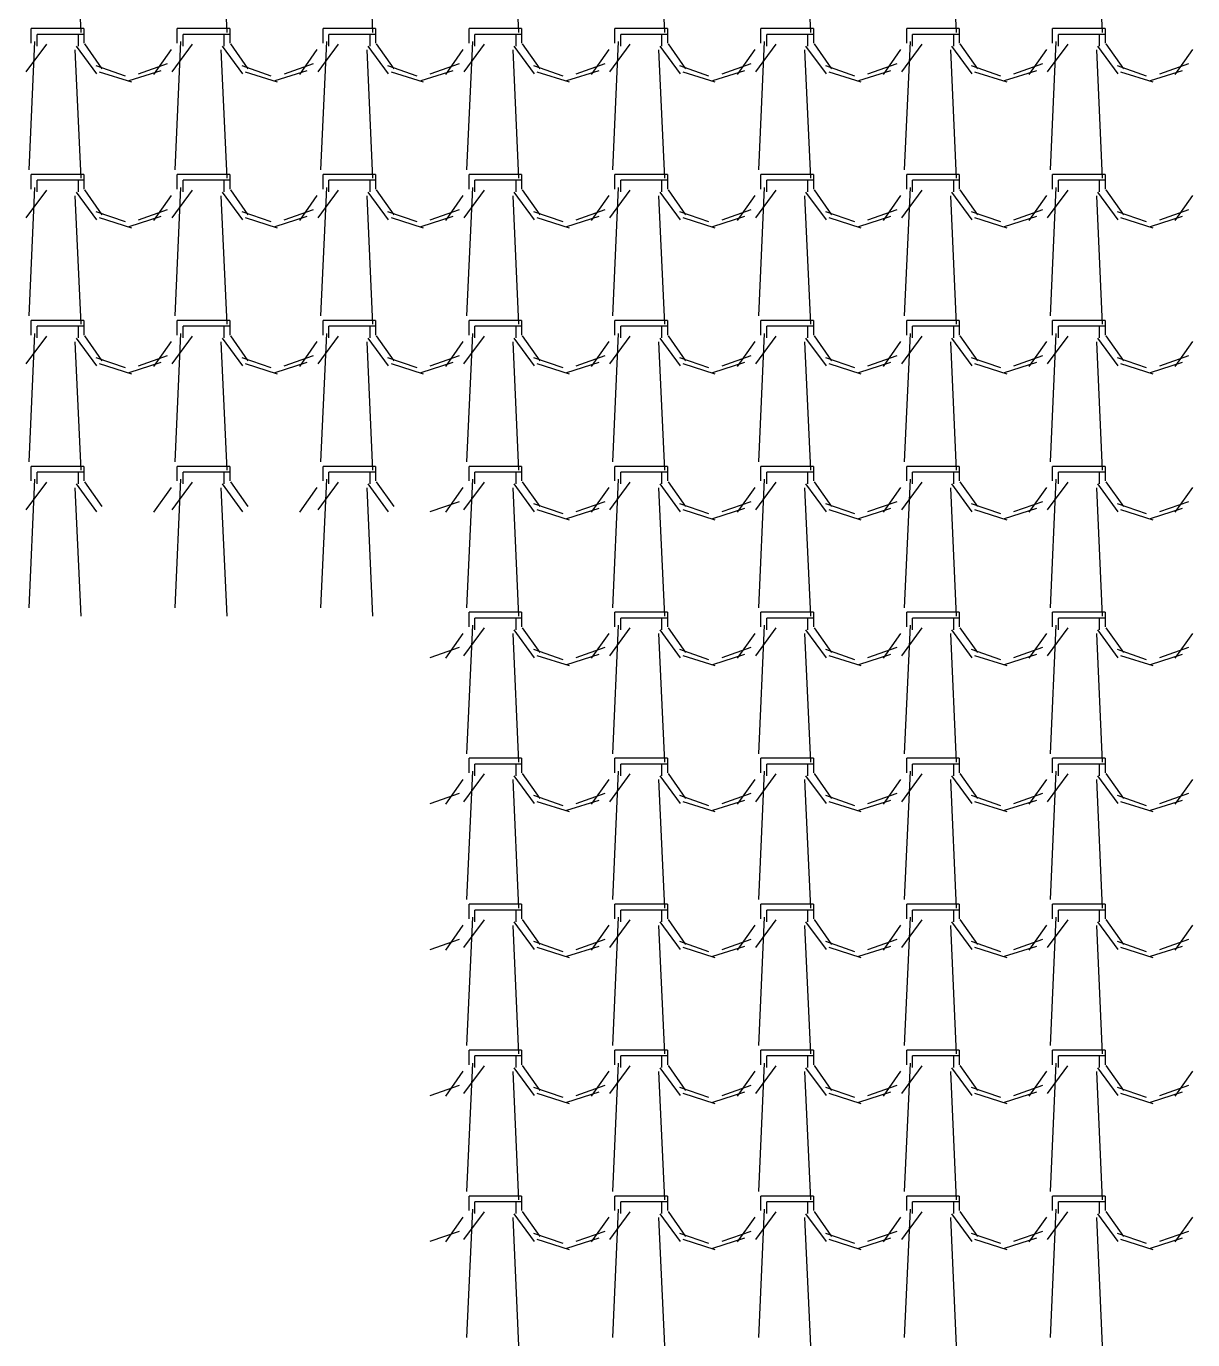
# Model space of a CAD drawing. Header units: millimetres. Extents: x 3923 to 4007, y 744 to 863.
# Drawn here: x 3937.231 to 3939.27, y 851.1 to 853.396 of the extents above; entities that cross this region are included whole.
import ezdxf

# ---------------------------------------------------------------- set-up
doc = ezdxf.new("R2010")
doc.units = ezdxf.units.MM
doc.layers.add('-HIDRO', color=8, linetype='Continuous')

msp = doc.modelspace()

# ---------------------------------------------------------------- linework, layer by layer
at = {"layer": '-HIDRO', "linetype": 'Continuous'}
for p, q in [((3937.3157, 853.6098), (3937.3259, 853.3853)), ((3937.5709, 853.6098), (3937.5811, 853.3853)), ((3937.826, 853.6098), (3937.8362, 853.3853)), ((3938.0812, 853.6098), (3938.0914, 853.3853)), ((3938.3363, 853.6098), (3938.3465, 853.3853)), ((3938.5915, 853.6099), (3938.6017, 853.3853)), ((3938.8466, 853.6099), (3938.8568, 853.3853)), ((3939.1018, 853.6099), (3939.112, 853.3853)), ((3937.321, 853.392), (3937.2393, 853.392)), ((3937.2393, 853.3665), (3937.2393, 853.392)), ((3937.321, 853.3818), (3937.2495, 853.3818)), ((3937.2495, 853.3614), (3937.2495, 853.3818)), ((3937.3312, 853.392), (3937.321, 853.392)), ((3937.321, 853.3818), (3937.321, 853.3614)), ((3937.3312, 853.3818), (3937.321, 853.3818)), ((3937.3312, 853.392), (3937.3312, 853.3665)), ((3937.5761, 853.392), (3937.4945, 853.392)), ((3937.4945, 853.3665), (3937.4945, 853.392)), ((3937.5761, 853.3818), (3937.5047, 853.3818)), ((3937.5047, 853.3614), (3937.5047, 853.3818)), ((3937.5863, 853.392), (3937.5761, 853.392)), ((3937.5761, 853.3818), (3937.5761, 853.3614)), ((3937.5863, 853.3818), (3937.5761, 853.3818)), ((3937.5863, 853.392), (3937.5863, 853.3665)), ((3937.8313, 853.392), (3937.7496, 853.392)), ((3937.7496, 853.3665), (3937.7496, 853.392)), ((3937.8313, 853.3818), (3937.7598, 853.3818)), ((3937.7598, 853.3614), (3937.7598, 853.3818)), ((3937.8415, 853.392), (3937.8313, 853.392)), ((3937.8313, 853.3818), (3937.8313, 853.3614)), ((3937.8415, 853.3818), (3937.8313, 853.3818)), ((3937.8415, 853.392), (3937.8415, 853.3665)), ((3938.0864, 853.392), (3938.0048, 853.392)), ((3938.0048, 853.3665), (3938.0048, 853.392)), ((3938.0864, 853.3818), (3938.015, 853.3818)), ((3938.015, 853.3614), (3938.015, 853.3818)), ((3938.0966, 853.392), (3938.0864, 853.392)), ((3938.0864, 853.3818), (3938.0864, 853.3614)), ((3938.0966, 853.3818), (3938.0864, 853.3818)), ((3938.0966, 853.392), (3938.0966, 853.3665)), ((3938.3416, 853.392), (3938.2599, 853.392)), ((3938.2599, 853.3665), (3938.2599, 853.392)), ((3938.3416, 853.3818), (3938.2701, 853.3818)), ((3938.2701, 853.3614), (3938.2701, 853.3818)), ((3938.3518, 853.392), (3938.3416, 853.392)), ((3938.3416, 853.3818), (3938.3416, 853.3614)), ((3938.3518, 853.3818), (3938.3416, 853.3818)), ((3938.3518, 853.392), (3938.3518, 853.3665)), ((3938.5967, 853.392), (3938.5151, 853.392)), ((3938.5151, 853.3665), (3938.5151, 853.392)), ((3938.5967, 853.3818), (3938.5253, 853.3818)), ((3938.5253, 853.3614), (3938.5253, 853.3818)), ((3938.6069, 853.392), (3938.5967, 853.392)), ((3938.5967, 853.3818), (3938.5967, 853.3614)), ((3938.6069, 853.3818), (3938.5967, 853.3818)), ((3938.6069, 853.392), (3938.6069, 853.3665)), ((3938.8519, 853.392), (3938.7702, 853.392)), ((3938.7702, 853.3665), (3938.7702, 853.392)), ((3938.8519, 853.3818), (3938.7804, 853.3818)), ((3938.7804, 853.3614), (3938.7804, 853.3818)), ((3938.8621, 853.392), (3938.8519, 853.392)), ((3938.8519, 853.3818), (3938.8519, 853.3614)), ((3938.8621, 853.3818), (3938.8519, 853.3818)), ((3938.8621, 853.392), (3938.8621, 853.3665)), ((3939.107, 853.392), (3939.0254, 853.392)), ((3939.0254, 853.3665), (3939.0254, 853.392)), ((3939.107, 853.3818), (3939.0356, 853.3818)), ((3939.0356, 853.3614), (3939.0356, 853.3818)), ((3939.1172, 853.392), (3939.107, 853.392)), ((3939.107, 853.3818), (3939.107, 853.3614)), ((3939.1172, 853.3818), (3939.107, 853.3818)), ((3939.1172, 853.392), (3939.1172, 853.3665)), ((3937.2305, 853.3161), (3937.2662, 853.3646)), ((3937.2451, 853.3694), (3937.2349, 853.1448)), ((3937.3157, 853.3547), (3937.3259, 853.1302)), ((3937.3176, 853.3612), (3937.3533, 853.3127)), ((3937.3323, 853.365), (3937.3629, 853.3216)), ((3937.4537, 853.3117), (3937.4843, 853.3551)), ((3937.4857, 853.3161), (3937.5214, 853.3646)), ((3937.5003, 853.3693), (3937.4901, 853.1448)), ((3937.5709, 853.3547), (3937.5811, 853.1302)), ((3937.5728, 853.3612), (3937.6085, 853.3127)), ((3937.5875, 853.365), (3937.6181, 853.3216)), ((3937.7088, 853.3117), (3937.7394, 853.3551)), ((3937.7408, 853.3161), (3937.7765, 853.3646)), ((3937.7554, 853.3693), (3937.7452, 853.1448)), ((3937.826, 853.3547), (3937.8362, 853.1302)), ((3937.8279, 853.3612), (3937.8636, 853.3127)), ((3937.8426, 853.365), (3937.8732, 853.3216)), ((3937.964, 853.3117), (3937.9946, 853.3551)), ((3937.996, 853.3161), (3938.0317, 853.3646)), ((3938.0106, 853.3693), (3938.0004, 853.1448)), ((3938.0812, 853.3547), (3938.0914, 853.1302)), ((3938.083, 853.3612), (3938.1188, 853.3127)), ((3938.0978, 853.365), (3938.1284, 853.3216)), ((3938.2191, 853.3117), (3938.2497, 853.3551)), ((3938.2511, 853.3161), (3938.2868, 853.3646)), ((3938.2657, 853.3693), (3938.2555, 853.1448)), ((3938.3363, 853.3547), (3938.3465, 853.1302)), ((3938.3382, 853.3612), (3938.3739, 853.3127)), ((3938.3529, 853.365), (3938.3835, 853.3216)), ((3938.4743, 853.3117), (3938.5049, 853.3551)), ((3938.5062, 853.3161), (3938.542, 853.3646)), ((3938.5209, 853.3693), (3938.5107, 853.1448)), ((3938.5915, 853.3547), (3938.6017, 853.1302)), ((3938.5933, 853.3612), (3938.6291, 853.3127)), ((3938.6081, 853.365), (3938.6387, 853.3216)), ((3938.7294, 853.3117), (3938.76, 853.3551)), ((3938.7614, 853.3161), (3938.7971, 853.3646)), ((3938.776, 853.3693), (3938.7658, 853.1448)), ((3938.8466, 853.3547), (3938.8568, 853.1302)), ((3938.8485, 853.3612), (3938.8842, 853.3127)), ((3938.8632, 853.365), (3938.8938, 853.3216)), ((3938.9846, 853.3117), (3939.0152, 853.3551)), ((3939.0165, 853.3161), (3939.0523, 853.3646)), ((3939.0312, 853.3693), (3939.021, 853.1448)), ((3939.1018, 853.3547), (3939.112, 853.1302)), ((3939.1036, 853.3612), (3939.1394, 853.3127)), ((3939.1184, 853.365), (3939.149, 853.3216)), ((3939.2397, 853.3117), (3939.2703, 853.3551)), ((3937.3521, 853.3274), (3937.4032, 853.3095)), ((3937.4266, 853.3129), (3937.4776, 853.3308)), ((3937.6073, 853.3274), (3937.6583, 853.3095)), ((3937.6818, 853.3129), (3937.7328, 853.3308)), ((3937.8624, 853.3274), (3937.9135, 853.3095)), ((3937.9369, 853.3129), (3937.9879, 853.3308)), ((3938.1176, 853.3274), (3938.1686, 853.3095)), ((3938.1921, 853.3129), (3938.2431, 853.3308)), ((3938.3727, 853.3274), (3938.4238, 853.3095)), ((3938.4472, 853.3129), (3938.4982, 853.3308)), ((3938.6279, 853.3274), (3938.6789, 853.3095)), ((3938.7023, 853.3129), (3938.7534, 853.3308)), ((3938.883, 853.3274), (3938.934, 853.3095)), ((3938.9575, 853.3129), (3939.0085, 853.3308)), ((3939.1382, 853.3274), (3939.1892, 853.3095)), ((3939.2126, 853.3129), (3939.2637, 853.3308)), ((3937.3581, 853.3166), (3937.4143, 853.2988)), ((3937.4105, 853.301), (3937.4667, 853.3189)), ((3937.6133, 853.3166), (3937.6694, 853.2988)), ((3937.6657, 853.301), (3937.7218, 853.3189)), ((3937.8684, 853.3166), (3937.9246, 853.2988)), ((3937.9208, 853.301), (3937.977, 853.3189)), ((3938.1236, 853.3166), (3938.1797, 853.2988)), ((3938.176, 853.301), (3938.2321, 853.3189)), ((3938.3787, 853.3166), (3938.4349, 853.2988)), ((3938.4311, 853.301), (3938.4873, 853.3189)), ((3938.6339, 853.3166), (3938.69, 853.2988)), ((3938.6863, 853.301), (3938.7424, 853.3189)), ((3938.889, 853.3166), (3938.9452, 853.2988)), ((3938.9414, 853.301), (3938.9976, 853.3189)), ((3939.1442, 853.3166), (3939.2003, 853.2988)), ((3939.1966, 853.301), (3939.2527, 853.3189)), ((3937.321, 853.1369), (3937.2393, 853.1369)), ((3937.2393, 853.1114), (3937.2393, 853.1369)), ((3937.321, 853.1267), (3937.2495, 853.1267)), ((3937.2495, 853.1063), (3937.2495, 853.1267)), ((3937.3312, 853.1369), (3937.321, 853.1369)), ((3937.321, 853.1267), (3937.321, 853.1063)), ((3937.3312, 853.1267), (3937.321, 853.1267)), ((3937.3312, 853.1369), (3937.3312, 853.1114)), ((3937.5761, 853.1369), (3937.4945, 853.1369)), ((3937.4945, 853.1114), (3937.4945, 853.1369)), ((3937.5761, 853.1267), (3937.5047, 853.1267)), ((3937.5047, 853.1063), (3937.5047, 853.1267)), ((3937.5863, 853.1369), (3937.5761, 853.1369)), ((3937.5761, 853.1267), (3937.5761, 853.1063)), ((3937.5863, 853.1267), (3937.5761, 853.1267)), ((3937.5863, 853.1369), (3937.5863, 853.1114)), ((3937.8313, 853.1369), (3937.7496, 853.1369)), ((3937.7496, 853.1114), (3937.7496, 853.1369)), ((3937.8313, 853.1267), (3937.7598, 853.1267)), ((3937.7598, 853.1063), (3937.7598, 853.1267)), ((3937.8415, 853.1369), (3937.8313, 853.1369)), ((3937.8313, 853.1267), (3937.8313, 853.1063)), ((3937.8415, 853.1267), (3937.8313, 853.1267)), ((3937.8415, 853.1369), (3937.8415, 853.1114)), ((3938.0864, 853.1369), (3938.0048, 853.1369)), ((3938.0048, 853.1114), (3938.0048, 853.1369)), ((3938.0864, 853.1267), (3938.015, 853.1267)), ((3938.015, 853.1063), (3938.015, 853.1267)), ((3938.0966, 853.1369), (3938.0864, 853.1369)), ((3938.0864, 853.1267), (3938.0864, 853.1063)), ((3938.0966, 853.1267), (3938.0864, 853.1267)), ((3938.0966, 853.1369), (3938.0966, 853.1114)), ((3938.3416, 853.1369), (3938.2599, 853.1369)), ((3938.2599, 853.1114), (3938.2599, 853.1369)), ((3938.3416, 853.1267), (3938.2701, 853.1267)), ((3938.2701, 853.1063), (3938.2701, 853.1267)), ((3938.3518, 853.1369), (3938.3416, 853.1369)), ((3938.3416, 853.1267), (3938.3416, 853.1063)), ((3938.3518, 853.1267), (3938.3416, 853.1267)), ((3938.3518, 853.1369), (3938.3518, 853.1114)), ((3938.5967, 853.1369), (3938.5151, 853.1369)), ((3938.5151, 853.1114), (3938.5151, 853.1369)), ((3938.5967, 853.1267), (3938.5253, 853.1267)), ((3938.5253, 853.1063), (3938.5253, 853.1267)), ((3938.6069, 853.1369), (3938.5967, 853.1369)), ((3938.5967, 853.1267), (3938.5967, 853.1063)), ((3938.6069, 853.1267), (3938.5967, 853.1267)), ((3938.6069, 853.1369), (3938.6069, 853.1114)), ((3938.8519, 853.1369), (3938.7702, 853.1369)), ((3938.7702, 853.1114), (3938.7702, 853.1369)), ((3938.8519, 853.1267), (3938.7804, 853.1267)), ((3938.7804, 853.1063), (3938.7804, 853.1267)), ((3938.8621, 853.1369), (3938.8519, 853.1369)), ((3938.8519, 853.1267), (3938.8519, 853.1063)), ((3938.8621, 853.1267), (3938.8519, 853.1267)), ((3938.8621, 853.1369), (3938.8621, 853.1114)), ((3939.107, 853.1369), (3939.0254, 853.1369)), ((3939.0254, 853.1114), (3939.0254, 853.1369)), ((3939.107, 853.1267), (3939.0356, 853.1267)), ((3939.0356, 853.1063), (3939.0356, 853.1267)), ((3939.1172, 853.1369), (3939.107, 853.1369)), ((3939.107, 853.1267), (3939.107, 853.1063)), ((3939.1172, 853.1267), (3939.107, 853.1267)), ((3939.1172, 853.1369), (3939.1172, 853.1114)), ((3937.2305, 853.0609), (3937.2662, 853.1094)), ((3937.2451, 853.1142), (3937.2349, 852.8897)), ((3937.3157, 853.0995), (3937.3259, 852.875)), ((3937.3176, 853.1061), (3937.3533, 853.0576)), ((3937.3323, 853.1099), (3937.3629, 853.0665)), ((3937.4537, 853.0565), (3937.4843, 853.0999)), ((3937.4857, 853.0609), (3937.5214, 853.1094)), ((3937.5003, 853.1142), (3937.4901, 852.8897)), ((3937.5709, 853.0995), (3937.5811, 852.875)), ((3937.5728, 853.1061), (3937.6085, 853.0576)), ((3937.5875, 853.1099), (3937.6181, 853.0665)), ((3937.7088, 853.0565), (3937.7394, 853.0999)), ((3937.7408, 853.0609), (3937.7765, 853.1094)), ((3937.7554, 853.1142), (3937.7452, 852.8897)), ((3937.826, 853.0995), (3937.8362, 852.875)), ((3937.8279, 853.1061), (3937.8636, 853.0576)), ((3937.8426, 853.1099), (3937.8732, 853.0665)), ((3937.964, 853.0565), (3937.9946, 853.0999)), ((3937.996, 853.0609), (3938.0317, 853.1094)), ((3938.0106, 853.1142), (3938.0004, 852.8897)), ((3938.0812, 853.0995), (3938.0914, 852.875)), ((3938.0831, 853.1061), (3938.1188, 853.0576)), ((3938.0978, 853.1099), (3938.1284, 853.0665)), ((3938.2191, 853.0565), (3938.2497, 853.0999)), ((3938.2511, 853.0609), (3938.2868, 853.1094)), ((3938.2657, 853.1142), (3938.2555, 852.8897)), ((3938.3363, 853.0995), (3938.3465, 852.875)), ((3938.3382, 853.1061), (3938.3739, 853.0576)), ((3938.3529, 853.1099), (3938.3835, 853.0665)), ((3938.4743, 853.0565), (3938.5049, 853.0999)), ((3938.5062, 853.0609), (3938.542, 853.1094)), ((3938.5209, 853.1142), (3938.5107, 852.8897)), ((3938.5915, 853.0996), (3938.6017, 852.875)), ((3938.5933, 853.1061), (3938.6291, 853.0576)), ((3938.6081, 853.1099), (3938.6387, 853.0665)), ((3938.7294, 853.0565), (3938.76, 853.0999)), ((3938.7614, 853.0609), (3938.7971, 853.1094)), ((3938.776, 853.1142), (3938.7658, 852.8897)), ((3938.8466, 853.0996), (3938.8568, 852.875)), ((3938.8485, 853.1061), (3938.8842, 853.0576)), ((3938.8632, 853.1099), (3938.8938, 853.0665)), ((3938.9846, 853.0565), (3939.0152, 853.0999)), ((3939.0165, 853.0609), (3939.0523, 853.1094)), ((3939.0312, 853.1142), (3939.021, 852.8897)), ((3939.1018, 853.0996), (3939.112, 852.875)), ((3939.1036, 853.1061), (3939.1394, 853.0576)), ((3939.1184, 853.1099), (3939.149, 853.0665)), ((3939.2397, 853.0566), (3939.2703, 853.0999)), ((3937.3521, 853.0722), (3937.4032, 853.0544)), ((3937.4266, 853.0578), (3937.4776, 853.0756)), ((3937.6073, 853.0722), (3937.6583, 853.0544)), ((3937.6817, 853.0578), (3937.7328, 853.0756)), ((3937.8624, 853.0722), (3937.9135, 853.0544)), ((3937.9369, 853.0578), (3937.9879, 853.0756)), ((3938.1176, 853.0722), (3938.1686, 853.0544)), ((3938.192, 853.0578), (3938.2431, 853.0756)), ((3938.3727, 853.0722), (3938.4238, 853.0544)), ((3938.4472, 853.0578), (3938.4982, 853.0756)), ((3938.6279, 853.0722), (3938.6789, 853.0544)), ((3938.7023, 853.0578), (3938.7534, 853.0756)), ((3938.883, 853.0722), (3938.9341, 853.0544)), ((3938.9575, 853.0578), (3939.0085, 853.0756)), ((3939.1382, 853.0722), (3939.1892, 853.0544)), ((3939.2126, 853.0578), (3939.2637, 853.0756)), ((3937.3581, 853.0615), (3937.4143, 853.0436)), ((3937.4105, 853.0459), (3937.4667, 853.0637)), ((3937.6133, 853.0615), (3937.6694, 853.0436)), ((3937.6657, 853.0459), (3937.7218, 853.0637)), ((3937.8684, 853.0615), (3937.9246, 853.0436)), ((3937.9208, 853.0459), (3937.977, 853.0637)), ((3938.1236, 853.0615), (3938.1797, 853.0436)), ((3938.176, 853.0459), (3938.2321, 853.0637)), ((3938.3787, 853.0615), (3938.4349, 853.0436)), ((3938.4311, 853.0459), (3938.4873, 853.0637)), ((3938.6339, 853.0615), (3938.69, 853.0436)), ((3938.6863, 853.0459), (3938.7424, 853.0637)), ((3938.889, 853.0615), (3938.9452, 853.0436)), ((3938.9414, 853.0459), (3938.9976, 853.0637)), ((3939.1442, 853.0615), (3939.2003, 853.0436)), ((3939.1966, 853.0459), (3939.2527, 853.0637)), ((3937.321, 852.8817), (3937.2393, 852.8817)), ((3937.2393, 852.8562), (3937.2393, 852.8817)), ((3937.321, 852.8715), (3937.2495, 852.8715)), ((3937.2495, 852.8511), (3937.2495, 852.8715)), ((3937.3312, 852.8817), (3937.321, 852.8817)), ((3937.321, 852.8715), (3937.321, 852.8511)), ((3937.3312, 852.8715), (3937.321, 852.8715)), ((3937.3312, 852.8817), (3937.3312, 852.8562)), ((3937.5761, 852.8817), (3937.4945, 852.8817)), ((3937.4945, 852.8562), (3937.4945, 852.8817)), ((3937.5761, 852.8715), (3937.5047, 852.8715)), ((3937.5047, 852.8511), (3937.5047, 852.8715)), ((3937.5863, 852.8817), (3937.5761, 852.8817)), ((3937.5761, 852.8715), (3937.5761, 852.8511)), ((3937.5863, 852.8715), (3937.5761, 852.8715)), ((3937.5863, 852.8817), (3937.5863, 852.8562)), ((3937.8313, 852.8817), (3937.7496, 852.8817)), ((3937.7496, 852.8562), (3937.7496, 852.8817)), ((3937.8313, 852.8715), (3937.7598, 852.8715)), ((3937.7598, 852.8511), (3937.7598, 852.8715)), ((3937.8415, 852.8817), (3937.8313, 852.8817)), ((3937.8313, 852.8715), (3937.8313, 852.8511)), ((3937.8415, 852.8715), (3937.8313, 852.8715)), ((3937.8415, 852.8817), (3937.8415, 852.8562)), ((3938.0864, 852.8817), (3938.0048, 852.8817)), ((3938.0048, 852.8562), (3938.0048, 852.8817)), ((3938.0864, 852.8715), (3938.015, 852.8715)), ((3938.015, 852.8511), (3938.015, 852.8715)), ((3938.0966, 852.8817), (3938.0864, 852.8817)), ((3938.0864, 852.8715), (3938.0864, 852.8511)), ((3938.0966, 852.8715), (3938.0864, 852.8715)), ((3938.0966, 852.8817), (3938.0966, 852.8562)), ((3938.3416, 852.8817), (3938.2599, 852.8817)), ((3938.2599, 852.8562), (3938.2599, 852.8817)), ((3938.3416, 852.8715), (3938.2701, 852.8715)), ((3938.2701, 852.8511), (3938.2701, 852.8715)), ((3938.3518, 852.8817), (3938.3416, 852.8817)), ((3938.3416, 852.8715), (3938.3416, 852.8511)), ((3938.3518, 852.8715), (3938.3416, 852.8715)), ((3938.3518, 852.8817), (3938.3518, 852.8562)), ((3938.5967, 852.8817), (3938.5151, 852.8817)), ((3938.5151, 852.8562), (3938.5151, 852.8817)), ((3938.5967, 852.8715), (3938.5253, 852.8715)), ((3938.5253, 852.8511), (3938.5253, 852.8715)), ((3938.6069, 852.8817), (3938.5967, 852.8817)), ((3938.5967, 852.8715), (3938.5967, 852.8511)), ((3938.6069, 852.8715), (3938.5967, 852.8715)), ((3938.6069, 852.8817), (3938.6069, 852.8562)), ((3938.8519, 852.8817), (3938.7702, 852.8817)), ((3938.7702, 852.8562), (3938.7702, 852.8817)), ((3938.8519, 852.8715), (3938.7804, 852.8715)), ((3938.7804, 852.8511), (3938.7804, 852.8715)), ((3938.8621, 852.8817), (3938.8519, 852.8817)), ((3938.8519, 852.8715), (3938.8519, 852.8511)), ((3938.8621, 852.8715), (3938.8519, 852.8715)), ((3938.8621, 852.8817), (3938.8621, 852.8562)), ((3939.107, 852.8817), (3939.0254, 852.8817)), ((3939.0254, 852.8562), (3939.0254, 852.8817)), ((3939.107, 852.8715), (3939.0356, 852.8715)), ((3939.0356, 852.8511), (3939.0356, 852.8715)), ((3939.1172, 852.8817), (3939.107, 852.8817)), ((3939.107, 852.8715), (3939.107, 852.8511)), ((3939.1172, 852.8715), (3939.107, 852.8715)), ((3939.1172, 852.8817), (3939.1172, 852.8562)), ((3937.2305, 852.8058), (3937.2662, 852.8543)), ((3937.2451, 852.8591), (3937.2349, 852.6345)), ((3937.3157, 852.8444), (3937.3259, 852.6199)), ((3937.3176, 852.8509), (3937.3533, 852.8024)), ((3937.3323, 852.8547), (3937.3629, 852.8113)), ((3937.4537, 852.8014), (3937.4843, 852.8448)), ((3937.4857, 852.8058), (3937.5214, 852.8543)), ((3937.5003, 852.859), (3937.4901, 852.6345)), ((3937.5709, 852.8444), (3937.5811, 852.6199)), ((3937.5728, 852.8509), (3937.6085, 852.8024)), ((3937.5875, 852.8547), (3937.6181, 852.8113)), ((3937.7088, 852.8014), (3937.7394, 852.8448)), ((3937.7408, 852.8058), (3937.7765, 852.8543)), ((3937.7554, 852.859), (3937.7452, 852.6345)), ((3937.826, 852.8444), (3937.8362, 852.6199)), ((3937.8279, 852.8509), (3937.8636, 852.8024)), ((3937.8426, 852.8547), (3937.8732, 852.8113)), ((3937.964, 852.8014), (3937.9946, 852.8448)), ((3937.9959, 852.8058), (3938.0317, 852.8543)), ((3938.0106, 852.859), (3938.0004, 852.6345)), ((3938.0812, 852.8444), (3938.0914, 852.6199)), ((3938.0831, 852.8509), (3938.1188, 852.8024)), ((3938.0978, 852.8547), (3938.1284, 852.8113)), ((3938.2191, 852.8014), (3938.2497, 852.8448)), ((3938.2511, 852.8058), (3938.2868, 852.8543)), ((3938.2657, 852.859), (3938.2555, 852.6345)), ((3938.3363, 852.8444), (3938.3465, 852.6199)), ((3938.3382, 852.8509), (3938.3739, 852.8024)), ((3938.3529, 852.8547), (3938.3835, 852.8113)), ((3938.4743, 852.8014), (3938.5049, 852.8448)), ((3938.5062, 852.8058), (3938.542, 852.8543)), ((3938.5209, 852.859), (3938.5107, 852.6345)), ((3938.5915, 852.8444), (3938.6017, 852.6199)), ((3938.5933, 852.8509), (3938.6291, 852.8024)), ((3938.6081, 852.8547), (3938.6387, 852.8113)), ((3938.7294, 852.8014), (3938.76, 852.8448)), ((3938.7614, 852.8058), (3938.7971, 852.8543)), ((3938.776, 852.859), (3938.7658, 852.6345)), ((3938.8466, 852.8444), (3938.8568, 852.6199)), ((3938.8485, 852.8509), (3938.8842, 852.8024)), ((3938.8632, 852.8547), (3938.8938, 852.8113)), ((3938.9846, 852.8014), (3939.0152, 852.8448)), ((3939.0165, 852.8058), (3939.0523, 852.8543)), ((3939.0312, 852.859), (3939.021, 852.6345)), ((3939.1018, 852.8444), (3939.112, 852.6199)), ((3939.1036, 852.8509), (3939.1394, 852.8024)), ((3939.1184, 852.8547), (3939.149, 852.8113)), ((3939.2397, 852.8014), (3939.2703, 852.8448)), ((3937.4266, 852.8026), (3937.4776, 852.8205)), ((3937.6817, 852.8026), (3937.7328, 852.8205)), ((3937.9369, 852.8026), (3937.9879, 852.8205)), ((3938.192, 852.8026), (3938.2431, 852.8205)), ((3938.4472, 852.8026), (3938.4982, 852.8205)), ((3938.7023, 852.8026), (3938.7534, 852.8205)), ((3938.9575, 852.8026), (3939.0085, 852.8205)), ((3939.2126, 852.8026), (3939.2637, 852.8205)), ((3937.3521, 852.8171), (3937.4032, 852.7992)), ((3937.3581, 852.8063), (3937.4143, 852.7885)), ((3937.4105, 852.7907), (3937.4667, 852.8086)), ((3937.6073, 852.8171), (3937.6583, 852.7992)), ((3937.6133, 852.8063), (3937.6694, 852.7885)), ((3937.6657, 852.7907), (3937.7218, 852.8086)), ((3937.8624, 852.8171), (3937.9135, 852.7992)), ((3937.8684, 852.8063), (3937.9246, 852.7885)), ((3937.9208, 852.7907), (3937.977, 852.8086)), ((3938.1176, 852.8171), (3938.1686, 852.7992)), ((3938.1236, 852.8063), (3938.1797, 852.7885)), ((3938.176, 852.7907), (3938.2321, 852.8086)), ((3938.3727, 852.8171), (3938.4238, 852.7992)), ((3938.3787, 852.8063), (3938.4349, 852.7885)), ((3938.4311, 852.7907), (3938.4873, 852.8086)), ((3938.6279, 852.8171), (3938.6789, 852.7992)), ((3938.6339, 852.8063), (3938.69, 852.7885)), ((3938.6863, 852.7907), (3938.7424, 852.8086)), ((3938.883, 852.8171), (3938.9341, 852.7992)), ((3938.889, 852.8063), (3938.9452, 852.7885)), ((3938.9414, 852.7907), (3938.9976, 852.8086)), ((3939.1382, 852.8171), (3939.1892, 852.7992)), ((3939.1442, 852.8063), (3939.2003, 852.7885)), ((3939.1966, 852.7907), (3939.2527, 852.8086)), ((3937.321, 852.6266), (3937.2393, 852.6266)), ((3937.2393, 852.6011), (3937.2393, 852.6266)), ((3937.321, 852.6164), (3937.2495, 852.6164)), ((3937.2495, 852.596), (3937.2495, 852.6164)), ((3937.3312, 852.6266), (3937.321, 852.6266)), ((3937.321, 852.6164), (3937.321, 852.596)), ((3937.3312, 852.6164), (3937.321, 852.6164)), ((3937.3312, 852.6266), (3937.3312, 852.6011)), ((3937.5761, 852.6266), (3937.4945, 852.6266)), ((3937.4945, 852.6011), (3937.4945, 852.6266)), ((3937.5761, 852.6164), (3937.5047, 852.6164)), ((3937.5047, 852.596), (3937.5047, 852.6164)), ((3937.5863, 852.6266), (3937.5761, 852.6266)), ((3937.5761, 852.6164), (3937.5761, 852.596)), ((3937.5863, 852.6164), (3937.5761, 852.6164)), ((3937.5863, 852.6266), (3937.5863, 852.6011)), ((3937.8313, 852.6266), (3937.7496, 852.6266)), ((3937.7496, 852.6011), (3937.7496, 852.6266)), ((3937.8313, 852.6164), (3937.7598, 852.6164)), ((3937.7598, 852.596), (3937.7598, 852.6164)), ((3937.8415, 852.6266), (3937.8313, 852.6266)), ((3937.8313, 852.6164), (3937.8313, 852.596)), ((3937.8415, 852.6164), (3937.8313, 852.6164)), ((3937.8415, 852.6266), (3937.8415, 852.6011)), ((3938.0864, 852.6266), (3938.0048, 852.6266)), ((3938.0048, 852.6011), (3938.0048, 852.6266)), ((3938.0864, 852.6164), (3938.015, 852.6164)), ((3938.015, 852.596), (3938.015, 852.6164)), ((3938.0966, 852.6266), (3938.0864, 852.6266)), ((3938.0864, 852.6164), (3938.0864, 852.596)), ((3938.0966, 852.6164), (3938.0864, 852.6164)), ((3938.0966, 852.6266), (3938.0966, 852.6011)), ((3938.3416, 852.6266), (3938.2599, 852.6266)), ((3938.2599, 852.6011), (3938.2599, 852.6266)), ((3938.3416, 852.6164), (3938.2701, 852.6164)), ((3938.2701, 852.596), (3938.2701, 852.6164)), ((3938.3518, 852.6266), (3938.3416, 852.6266)), ((3938.3416, 852.6164), (3938.3416, 852.596)), ((3938.3518, 852.6164), (3938.3416, 852.6164)), ((3938.3518, 852.6266), (3938.3518, 852.6011)), ((3938.5967, 852.6266), (3938.5151, 852.6266)), ((3938.5151, 852.6011), (3938.5151, 852.6266)), ((3938.5967, 852.6164), (3938.5253, 852.6164)), ((3938.5253, 852.596), (3938.5253, 852.6164)), ((3938.6069, 852.6266), (3938.5967, 852.6266)), ((3938.5967, 852.6164), (3938.5967, 852.596)), ((3938.6069, 852.6164), (3938.5967, 852.6164)), ((3938.6069, 852.6266), (3938.6069, 852.6011)), ((3938.8519, 852.6266), (3938.7702, 852.6266)), ((3938.7702, 852.6011), (3938.7702, 852.6266)), ((3938.8519, 852.6164), (3938.7804, 852.6164)), ((3938.7804, 852.596), (3938.7804, 852.6164)), ((3938.8621, 852.6266), (3938.8519, 852.6266)), ((3938.8519, 852.6164), (3938.8519, 852.596)), ((3938.8621, 852.6164), (3938.8519, 852.6164)), ((3938.8621, 852.6266), (3938.8621, 852.6011)), ((3939.107, 852.6266), (3939.0254, 852.6266)), ((3939.0254, 852.6011), (3939.0254, 852.6266)), ((3939.107, 852.6164), (3939.0356, 852.6164)), ((3939.0356, 852.596), (3939.0356, 852.6164)), ((3939.1172, 852.6266), (3939.107, 852.6266)), ((3939.107, 852.6164), (3939.107, 852.596)), ((3939.1172, 852.6164), (3939.107, 852.6164)), ((3939.1172, 852.6266), (3939.1172, 852.6011)), ((3937.2305, 852.5506), (3937.2662, 852.5991)), ((3937.2451, 852.6039), (3937.2349, 852.3794)), ((3937.3157, 852.5892), (3937.3259, 852.3647)), ((3937.3176, 852.5958), (3937.3533, 852.5473)), ((3937.3323, 852.5996), (3937.3629, 852.5562)), ((3937.4537, 852.5462), (3937.4843, 852.5896)), ((3937.4857, 852.5506), (3937.5214, 852.5991)), ((3937.5003, 852.6039), (3937.4901, 852.3794)), ((3937.5709, 852.5892), (3937.5811, 852.3647)), ((3937.5728, 852.5958), (3937.6085, 852.5473)), ((3937.5875, 852.5996), (3937.6181, 852.5562)), ((3937.7088, 852.5462), (3937.7394, 852.5896)), ((3937.7408, 852.5506), (3937.7765, 852.5991)), ((3937.7554, 852.6039), (3937.7452, 852.3794)), ((3937.826, 852.5892), (3937.8362, 852.3647)), ((3937.8279, 852.5958), (3937.8636, 852.5473)), ((3937.8426, 852.5996), (3937.8732, 852.5562)), ((3937.964, 852.5462), (3937.9946, 852.5896)), ((3937.9959, 852.5506), (3938.0317, 852.5991)), ((3938.0106, 852.6039), (3938.0004, 852.3794)), ((3938.0812, 852.5892), (3938.0914, 852.3647)), ((3938.0831, 852.5958), (3938.1188, 852.5473)), ((3938.0978, 852.5996), (3938.1284, 852.5562)), ((3938.2191, 852.5462), (3938.2497, 852.5896)), ((3938.2511, 852.5506), (3938.2868, 852.5991)), ((3938.2657, 852.6039), (3938.2555, 852.3794)), ((3938.3363, 852.5892), (3938.3465, 852.3647)), ((3938.3382, 852.5958), (3938.3739, 852.5473)), ((3938.3529, 852.5996), (3938.3835, 852.5562)), ((3938.4743, 852.5462), (3938.5049, 852.5896)), ((3938.5062, 852.5506), (3938.542, 852.5991)), ((3938.5209, 852.6039), (3938.5107, 852.3794)), ((3938.5915, 852.5893), (3938.6017, 852.3647)), ((3938.5933, 852.5958), (3938.6291, 852.5473)), ((3938.6081, 852.5996), (3938.6387, 852.5562)), ((3938.7294, 852.5463), (3938.76, 852.5896)), ((3938.7614, 852.5506), (3938.7971, 852.5991)), ((3938.776, 852.6039), (3938.7658, 852.3794)), ((3938.8466, 852.5893), (3938.8568, 852.3647)), ((3938.8485, 852.5958), (3938.8842, 852.5473)), ((3938.8632, 852.5996), (3938.8938, 852.5562)), ((3938.9846, 852.5463), (3939.0152, 852.5896)), ((3939.0165, 852.5506), (3939.0523, 852.5991)), ((3939.0312, 852.6039), (3939.021, 852.3794)), ((3939.1018, 852.5893), (3939.112, 852.3647)), ((3939.1036, 852.5958), (3939.1394, 852.5473)), ((3939.1184, 852.5996), (3939.149, 852.5562)), ((3939.2397, 852.5463), (3939.2704, 852.5896)), ((3937.9369, 852.5475), (3937.9879, 852.5653)), ((3938.1176, 852.5619), (3938.1686, 852.5441)), ((3938.1236, 852.5512), (3938.1797, 852.5333)), ((3938.176, 852.5356), (3938.2321, 852.5534)), ((3938.192, 852.5475), (3938.2431, 852.5653)), ((3938.3727, 852.5619), (3938.4238, 852.5441)), ((3938.3787, 852.5512), (3938.4349, 852.5333)), ((3938.4311, 852.5356), (3938.4873, 852.5534)), ((3938.4472, 852.5475), (3938.4982, 852.5653)), ((3938.6279, 852.5619), (3938.6789, 852.5441)), ((3938.6339, 852.5512), (3938.69, 852.5333)), ((3938.6863, 852.5356), (3938.7424, 852.5534)), ((3938.7023, 852.5475), (3938.7534, 852.5653)), ((3938.883, 852.5619), (3938.9341, 852.5441)), ((3938.889, 852.5512), (3938.9452, 852.5333)), ((3938.9414, 852.5356), (3938.9976, 852.5534)), ((3938.9575, 852.5475), (3939.0085, 852.5653)), ((3939.1382, 852.5619), (3939.1892, 852.5441)), ((3939.1442, 852.5512), (3939.2003, 852.5333)), ((3939.1966, 852.5356), (3939.2527, 852.5534)), ((3939.2126, 852.5475), (3939.2637, 852.5653)), ((3938.0864, 852.3714), (3938.0048, 852.3714)), ((3938.0048, 852.3459), (3938.0048, 852.3714)), ((3938.0864, 852.3612), (3938.015, 852.3612)), ((3938.015, 852.3408), (3938.015, 852.3612)), ((3938.0966, 852.3714), (3938.0864, 852.3714)), ((3938.0864, 852.3612), (3938.0864, 852.3408)), ((3938.0966, 852.3612), (3938.0864, 852.3612)), ((3938.0966, 852.3714), (3938.0966, 852.3459)), ((3938.3416, 852.3714), (3938.2599, 852.3714)), ((3938.2599, 852.3459), (3938.2599, 852.3714)), ((3938.3416, 852.3612), (3938.2701, 852.3612)), ((3938.2701, 852.3408), (3938.2701, 852.3612)), ((3938.3518, 852.3714), (3938.3416, 852.3714)), ((3938.3416, 852.3612), (3938.3416, 852.3408)), ((3938.3518, 852.3612), (3938.3416, 852.3612)), ((3938.3518, 852.3714), (3938.3518, 852.3459)), ((3938.5967, 852.3714), (3938.5151, 852.3714)), ((3938.5151, 852.3459), (3938.5151, 852.3714)), ((3938.5967, 852.3612), (3938.5253, 852.3612)), ((3938.5253, 852.3408), (3938.5253, 852.3612)), ((3938.6069, 852.3714), (3938.5967, 852.3714)), ((3938.5967, 852.3612), (3938.5967, 852.3408)), ((3938.6069, 852.3612), (3938.5967, 852.3612)), ((3938.6069, 852.3714), (3938.6069, 852.3459)), ((3938.8519, 852.3714), (3938.7702, 852.3714)), ((3938.7702, 852.3459), (3938.7702, 852.3714)), ((3938.8519, 852.3612), (3938.7804, 852.3612)), ((3938.7804, 852.3408), (3938.7804, 852.3612)), ((3938.8621, 852.3714), (3938.8519, 852.3714)), ((3938.8519, 852.3612), (3938.8519, 852.3408)), ((3938.8621, 852.3612), (3938.8519, 852.3612)), ((3938.8621, 852.3714), (3938.8621, 852.3459)), ((3939.107, 852.3714), (3939.0254, 852.3714)), ((3939.0254, 852.3459), (3939.0254, 852.3714)), ((3939.107, 852.3612), (3939.0356, 852.3612)), ((3939.0356, 852.3408), (3939.0356, 852.3612)), ((3939.1172, 852.3714), (3939.107, 852.3714)), ((3939.107, 852.3612), (3939.107, 852.3408)), ((3939.1172, 852.3612), (3939.107, 852.3612)), ((3939.1172, 852.3714), (3939.1172, 852.3459)), ((3937.9959, 852.2955), (3938.0317, 852.344)), ((3938.0106, 852.3487), (3938.0004, 852.1242)), ((3938.0831, 852.3406), (3938.1188, 852.2921)), ((3938.0978, 852.3444), (3938.1284, 852.301)), ((3938.2511, 852.2955), (3938.2868, 852.344)), ((3938.2657, 852.3487), (3938.2555, 852.1242)), ((3938.3382, 852.3406), (3938.3739, 852.2921)), ((3938.3529, 852.3444), (3938.3835, 852.301)), ((3938.5062, 852.2955), (3938.542, 852.344)), ((3938.5209, 852.3487), (3938.5107, 852.1242)), ((3938.5934, 852.3406), (3938.6291, 852.2921)), ((3938.6081, 852.3444), (3938.6387, 852.301)), ((3938.7614, 852.2955), (3938.7971, 852.344)), ((3938.776, 852.3487), (3938.7658, 852.1242)), ((3938.8485, 852.3406), (3938.8842, 852.2921)), ((3938.8632, 852.3444), (3938.8938, 852.301)), ((3939.0165, 852.2955), (3939.0523, 852.344)), ((3939.0312, 852.3487), (3939.021, 852.1242)), ((3939.1036, 852.3406), (3939.1394, 852.2921)), ((3939.1184, 852.3444), (3939.149, 852.301)), ((3937.964, 852.2911), (3937.9946, 852.3345)), ((3938.0812, 852.3341), (3938.0914, 852.1096)), ((3938.2191, 852.2911), (3938.2497, 852.3345)), ((3938.3363, 852.3341), (3938.3465, 852.1096)), ((3938.4743, 852.2911), (3938.5049, 852.3345)), ((3938.5915, 852.3341), (3938.6017, 852.1096)), ((3938.7294, 852.2911), (3938.76, 852.3345)), ((3938.8466, 852.3341), (3938.8568, 852.1096)), ((3938.9846, 852.2911), (3939.0152, 852.3345)), ((3939.1018, 852.3341), (3939.112, 852.1096)), ((3939.2397, 852.2911), (3939.2704, 852.3345)), ((3937.9369, 852.2923), (3937.9879, 852.3102)), ((3938.1176, 852.3068), (3938.1686, 852.2889)), ((3938.1236, 852.296), (3938.1797, 852.2782)), ((3938.176, 852.2804), (3938.2321, 852.2983)), ((3938.192, 852.2923), (3938.2431, 852.3102)), ((3938.3727, 852.3068), (3938.4238, 852.2889)), ((3938.3787, 852.296), (3938.4349, 852.2782)), ((3938.4311, 852.2804), (3938.4873, 852.2983)), ((3938.4472, 852.2923), (3938.4982, 852.3102)), ((3938.6279, 852.3068), (3938.6789, 852.2889)), ((3938.6339, 852.296), (3938.69, 852.2782)), ((3938.6863, 852.2804), (3938.7424, 852.2983)), ((3938.7023, 852.2923), (3938.7534, 852.3102)), ((3938.883, 852.3068), (3938.9341, 852.2889)), ((3938.889, 852.296), (3938.9452, 852.2782)), ((3938.9414, 852.2804), (3938.9976, 852.2983)), ((3938.9575, 852.2923), (3939.0085, 852.3102)), ((3939.1382, 852.3068), (3939.1892, 852.2889)), ((3939.1442, 852.296), (3939.2003, 852.2782)), ((3939.1966, 852.2804), (3939.2527, 852.2983)), ((3939.2126, 852.2923), (3939.2637, 852.3102)), ((3938.0864, 852.1163), (3938.0048, 852.1163)), ((3938.0048, 852.0908), (3938.0048, 852.1163)), ((3938.0966, 852.1163), (3938.0864, 852.1163)), ((3938.0966, 852.1163), (3938.0966, 852.0908)), ((3938.3416, 852.1163), (3938.2599, 852.1163)), ((3938.2599, 852.0908), (3938.2599, 852.1163)), ((3938.3518, 852.1163), (3938.3416, 852.1163)), ((3938.3518, 852.1163), (3938.3518, 852.0908)), ((3938.5967, 852.1163), (3938.5151, 852.1163)), ((3938.5151, 852.0908), (3938.5151, 852.1163)), ((3938.6069, 852.1163), (3938.5967, 852.1163)), ((3938.6069, 852.1163), (3938.6069, 852.0908)), ((3938.8519, 852.1163), (3938.7702, 852.1163)), ((3938.7702, 852.0908), (3938.7702, 852.1163)), ((3938.8621, 852.1163), (3938.8519, 852.1163)), ((3938.8621, 852.1163), (3938.8621, 852.0908)), ((3939.107, 852.1163), (3939.0254, 852.1163)), ((3939.0254, 852.0908), (3939.0254, 852.1163)), ((3939.1172, 852.1163), (3939.107, 852.1163)), ((3939.1172, 852.1163), (3939.1172, 852.0908)), ((3937.9959, 852.0403), (3938.0317, 852.0888)), ((3938.0106, 852.0936), (3938.0004, 851.8691)), ((3938.0864, 852.1061), (3938.015, 852.1061)), ((3938.015, 852.0857), (3938.015, 852.1061)), ((3938.0831, 852.0855), (3938.1188, 852.037)), ((3938.0864, 852.1061), (3938.0864, 852.0857)), ((3938.0966, 852.1061), (3938.0864, 852.1061)), ((3938.0978, 852.0893), (3938.1284, 852.0459)), ((3938.2511, 852.0403), (3938.2868, 852.0888)), ((3938.2657, 852.0936), (3938.2555, 851.8691)), ((3938.3416, 852.1061), (3938.2701, 852.1061)), ((3938.2701, 852.0857), (3938.2701, 852.1061)), ((3938.3382, 852.0855), (3938.3739, 852.037)), ((3938.3416, 852.1061), (3938.3416, 852.0857)), ((3938.3518, 852.1061), (3938.3416, 852.1061)), ((3938.3529, 852.0893), (3938.3835, 852.0459)), ((3938.5062, 852.0403), (3938.542, 852.0888)), ((3938.5209, 852.0936), (3938.5107, 851.8691)), ((3938.5967, 852.1061), (3938.5253, 852.1061)), ((3938.5253, 852.0857), (3938.5253, 852.1061)), ((3938.5934, 852.0855), (3938.6291, 852.037)), ((3938.5967, 852.1061), (3938.5967, 852.0857)), ((3938.6069, 852.1061), (3938.5967, 852.1061)), ((3938.6081, 852.0893), (3938.6387, 852.0459)), ((3938.7614, 852.0403), (3938.7971, 852.0888)), ((3938.776, 852.0936), (3938.7658, 851.8691)), ((3938.8519, 852.1061), (3938.7804, 852.1061)), ((3938.7804, 852.0857), (3938.7804, 852.1061)), ((3938.8485, 852.0855), (3938.8842, 852.037)), ((3938.8519, 852.1061), (3938.8519, 852.0857)), ((3938.8621, 852.1061), (3938.8519, 852.1061)), ((3938.8632, 852.0893), (3938.8938, 852.0459)), ((3939.0165, 852.0403), (3939.0523, 852.0888)), ((3939.0312, 852.0936), (3939.021, 851.8691)), ((3939.107, 852.1061), (3939.0356, 852.1061)), ((3939.0356, 852.0857), (3939.0356, 852.1061)), ((3939.1036, 852.0855), (3939.1394, 852.037)), ((3939.107, 852.1061), (3939.107, 852.0857)), ((3939.1172, 852.1061), (3939.107, 852.1061)), ((3939.1184, 852.0893), (3939.149, 852.0459)), ((3937.964, 852.0359), (3937.9946, 852.0793)), ((3938.0812, 852.0789), (3938.0914, 851.8544)), ((3938.2191, 852.0359), (3938.2497, 852.0793)), ((3938.3363, 852.0789), (3938.3465, 851.8544)), ((3938.4743, 852.036), (3938.5049, 852.0793)), ((3938.5915, 852.079), (3938.6017, 851.8544)), ((3938.7294, 852.036), (3938.76, 852.0793)), ((3938.8466, 852.079), (3938.8568, 851.8544)), ((3938.9846, 852.036), (3939.0152, 852.0793)), ((3939.1018, 852.079), (3939.112, 851.8544)), ((3939.2397, 852.036), (3939.2704, 852.0793)), ((3937.9369, 852.0372), (3937.9879, 852.055)), ((3938.1176, 852.0516), (3938.1686, 852.0338)), ((3938.1236, 852.0409), (3938.1797, 852.023)), ((3938.176, 852.0253), (3938.2321, 852.0431)), ((3938.192, 852.0372), (3938.2431, 852.055)), ((3938.3727, 852.0516), (3938.4238, 852.0338)), ((3938.3787, 852.0409), (3938.4349, 852.023)), ((3938.4311, 852.0253), (3938.4873, 852.0431)), ((3938.4472, 852.0372), (3938.4982, 852.055)), ((3938.6279, 852.0516), (3938.6789, 852.0338)), ((3938.6339, 852.0409), (3938.69, 852.023)), ((3938.6863, 852.0253), (3938.7424, 852.0431)), ((3938.7023, 852.0372), (3938.7534, 852.055)), ((3938.883, 852.0516), (3938.9341, 852.0338)), ((3938.889, 852.0409), (3938.9452, 852.023)), ((3938.9414, 852.0253), (3938.9976, 852.0431)), ((3938.9575, 852.0372), (3939.0085, 852.055)), ((3939.1382, 852.0516), (3939.1892, 852.0338)), ((3939.1442, 852.0409), (3939.2003, 852.023)), ((3939.1966, 852.0253), (3939.2527, 852.0431)), ((3939.2126, 852.0372), (3939.2637, 852.055)), ((3938.0864, 851.8611), (3938.0048, 851.8611)), ((3938.0048, 851.8356), (3938.0048, 851.8611)), ((3938.0966, 851.8611), (3938.0864, 851.8611)), ((3938.0966, 851.8611), (3938.0966, 851.8356)), ((3938.3416, 851.8611), (3938.2599, 851.8611)), ((3938.2599, 851.8356), (3938.2599, 851.8611)), ((3938.3518, 851.8611), (3938.3416, 851.8611)), ((3938.3518, 851.8611), (3938.3518, 851.8356)), ((3938.5967, 851.8611), (3938.5151, 851.8611)), ((3938.5151, 851.8356), (3938.5151, 851.8611)), ((3938.6069, 851.8611), (3938.5967, 851.8611)), ((3938.6069, 851.8611), (3938.6069, 851.8356)), ((3938.8519, 851.8611), (3938.7702, 851.8611)), ((3938.7702, 851.8356), (3938.7702, 851.8611)), ((3938.8621, 851.8611), (3938.8519, 851.8611)), ((3938.8621, 851.8611), (3938.8621, 851.8356)), ((3939.107, 851.8611), (3939.0254, 851.8611)), ((3939.0254, 851.8356), (3939.0254, 851.8611)), ((3939.1172, 851.8611), (3939.107, 851.8611)), ((3939.1172, 851.8611), (3939.1172, 851.8356)), ((3937.9959, 851.7852), (3938.0317, 851.8337)), ((3938.0106, 851.8384), (3938.0004, 851.6139)), ((3938.0864, 851.8509), (3938.015, 851.8509)), ((3938.015, 851.8305), (3938.015, 851.8509)), ((3938.0864, 851.8509), (3938.0864, 851.8305)), ((3938.0966, 851.8509), (3938.0864, 851.8509)), ((3938.0978, 851.8341), (3938.1284, 851.7907)), ((3938.2511, 851.7852), (3938.2868, 851.8337)), ((3938.2657, 851.8384), (3938.2555, 851.6139)), ((3938.3416, 851.8509), (3938.2701, 851.8509)), ((3938.2701, 851.8305), (3938.2701, 851.8509)), ((3938.3416, 851.8509), (3938.3416, 851.8305)), ((3938.3518, 851.8509), (3938.3416, 851.8509)), ((3938.3529, 851.8341), (3938.3835, 851.7907)), ((3938.5062, 851.7852), (3938.542, 851.8337)), ((3938.5209, 851.8384), (3938.5107, 851.6139)), ((3938.5967, 851.8509), (3938.5253, 851.8509)), ((3938.5253, 851.8305), (3938.5253, 851.8509)), ((3938.5967, 851.8509), (3938.5967, 851.8305)), ((3938.6069, 851.8509), (3938.5967, 851.8509)), ((3938.6081, 851.8341), (3938.6387, 851.7907)), ((3938.7614, 851.7852), (3938.7971, 851.8337)), ((3938.776, 851.8384), (3938.7658, 851.6139)), ((3938.8519, 851.8509), (3938.7804, 851.8509)), ((3938.7804, 851.8305), (3938.7804, 851.8509)), ((3938.8519, 851.8509), (3938.8519, 851.8305)), ((3938.8621, 851.8509), (3938.8519, 851.8509)), ((3938.8632, 851.8341), (3938.8938, 851.7907)), ((3939.0165, 851.7852), (3939.0523, 851.8337)), ((3939.0312, 851.8384), (3939.021, 851.6139)), ((3939.107, 851.8509), (3939.0356, 851.8509)), ((3939.0356, 851.8305), (3939.0356, 851.8509)), ((3939.107, 851.8509), (3939.107, 851.8305)), ((3939.1172, 851.8509), (3939.107, 851.8509)), ((3939.1184, 851.8341), (3939.149, 851.7907)), ((3937.964, 851.7808), (3937.9946, 851.8242)), ((3938.0812, 851.8238), (3938.0914, 851.5993)), ((3938.0831, 851.8303), (3938.1188, 851.7818)), ((3938.2191, 851.7808), (3938.2497, 851.8242)), ((3938.3363, 851.8238), (3938.3465, 851.5993)), ((3938.3382, 851.8303), (3938.3739, 851.7818)), ((3938.4743, 851.7808), (3938.5049, 851.8242)), ((3938.5915, 851.8238), (3938.6017, 851.5993)), ((3938.5934, 851.8303), (3938.6291, 851.7818)), ((3938.7294, 851.7808), (3938.7601, 851.8242)), ((3938.8466, 851.8238), (3938.8568, 851.5993)), ((3938.8485, 851.8303), (3938.8842, 851.7818)), ((3938.9846, 851.7808), (3939.0152, 851.8242)), ((3939.1018, 851.8238), (3939.112, 851.5993)), ((3939.1037, 851.8303), (3939.1394, 851.7818)), ((3939.2397, 851.7808), (3939.2704, 851.8242)), ((3937.9369, 851.782), (3937.9879, 851.7999)), ((3938.1176, 851.7965), (3938.1686, 851.7786)), ((3938.1236, 851.7857), (3938.1797, 851.7679)), ((3938.176, 851.7701), (3938.2321, 851.788)), ((3938.192, 851.782), (3938.2431, 851.7999)), ((3938.3727, 851.7965), (3938.4238, 851.7786)), ((3938.3787, 851.7857), (3938.4349, 851.7679)), ((3938.4311, 851.7701), (3938.4873, 851.788)), ((3938.4472, 851.782), (3938.4982, 851.7999)), ((3938.6279, 851.7965), (3938.6789, 851.7786)), ((3938.6339, 851.7857), (3938.69, 851.7679)), ((3938.6863, 851.7701), (3938.7424, 851.788)), ((3938.7023, 851.782), (3938.7534, 851.7999)), ((3938.883, 851.7965), (3938.9341, 851.7786)), ((3938.889, 851.7857), (3938.9452, 851.7679)), ((3938.9414, 851.7701), (3938.9976, 851.788)), ((3938.9575, 851.782), (3939.0085, 851.7999)), ((3939.1382, 851.7965), (3939.1892, 851.7786)), ((3939.1442, 851.7857), (3939.2003, 851.7679)), ((3939.1966, 851.7701), (3939.2527, 851.788)), ((3939.2126, 851.782), (3939.2637, 851.7999)), ((3938.0864, 851.606), (3938.0048, 851.606)), ((3938.0048, 851.5805), (3938.0048, 851.606)), ((3938.0966, 851.606), (3938.0864, 851.606)), ((3938.0966, 851.606), (3938.0966, 851.5805)), ((3938.3416, 851.606), (3938.2599, 851.606)), ((3938.2599, 851.5805), (3938.2599, 851.606)), ((3938.3518, 851.606), (3938.3416, 851.606)), ((3938.3518, 851.606), (3938.3518, 851.5805)), ((3938.5967, 851.606), (3938.5151, 851.606)), ((3938.5151, 851.5805), (3938.5151, 851.606)), ((3938.6069, 851.606), (3938.5967, 851.606)), ((3938.6069, 851.606), (3938.6069, 851.5805)), ((3938.8519, 851.606), (3938.7702, 851.606)), ((3938.7702, 851.5805), (3938.7702, 851.606)), ((3938.8621, 851.606), (3938.8519, 851.606)), ((3938.8621, 851.606), (3938.8621, 851.5805)), ((3939.107, 851.606), (3939.0254, 851.606)), ((3939.0254, 851.5805), (3939.0254, 851.606)), ((3939.1172, 851.606), (3939.107, 851.606)), ((3939.1172, 851.606), (3939.1172, 851.5805)), ((3938.0106, 851.5833), (3938.0004, 851.3588)), ((3938.0864, 851.5958), (3938.015, 851.5958)), ((3938.015, 851.5754), (3938.015, 851.5958)), ((3938.0864, 851.5958), (3938.0864, 851.5754)), ((3938.0966, 851.5958), (3938.0864, 851.5958)), ((3938.0978, 851.579), (3938.1284, 851.5356)), ((3938.2657, 851.5833), (3938.2555, 851.3588)), ((3938.3416, 851.5958), (3938.2701, 851.5958)), ((3938.2701, 851.5754), (3938.2701, 851.5958)), ((3938.3416, 851.5958), (3938.3416, 851.5754)), ((3938.3518, 851.5958), (3938.3416, 851.5958)), ((3938.3529, 851.579), (3938.3835, 851.5356)), ((3938.5209, 851.5833), (3938.5107, 851.3588)), ((3938.5967, 851.5958), (3938.5253, 851.5958)), ((3938.5253, 851.5754), (3938.5253, 851.5958)), ((3938.5967, 851.5958), (3938.5967, 851.5754)), ((3938.6069, 851.5958), (3938.5967, 851.5958)), ((3938.6081, 851.579), (3938.6387, 851.5356)), ((3938.776, 851.5833), (3938.7658, 851.3588)), ((3938.8519, 851.5958), (3938.7804, 851.5958)), ((3938.7804, 851.5754), (3938.7804, 851.5958)), ((3938.8519, 851.5958), (3938.8519, 851.5754)), ((3938.8621, 851.5958), (3938.8519, 851.5958)), ((3938.8632, 851.579), (3938.8938, 851.5356)), ((3939.0312, 851.5833), (3939.021, 851.3588)), ((3939.107, 851.5958), (3939.0356, 851.5958)), ((3939.0356, 851.5754), (3939.0356, 851.5958)), ((3939.107, 851.5958), (3939.107, 851.5754)), ((3939.1172, 851.5958), (3939.107, 851.5958)), ((3939.1184, 851.579), (3939.149, 851.5356)), ((3937.964, 851.5256), (3937.9946, 851.569)), ((3937.9959, 851.53), (3938.0317, 851.5785)), ((3938.0812, 851.5686), (3938.0914, 851.3441)), ((3938.0831, 851.5752), (3938.1188, 851.5267)), ((3938.2191, 851.5257), (3938.2497, 851.569)), ((3938.2511, 851.53), (3938.2868, 851.5785)), ((3938.3363, 851.5686), (3938.3465, 851.3441)), ((3938.3382, 851.5752), (3938.3739, 851.5267)), ((3938.4743, 851.5257), (3938.5049, 851.569)), ((3938.5062, 851.53), (3938.542, 851.5785)), ((3938.5915, 851.5687), (3938.6017, 851.3441)), ((3938.5934, 851.5752), (3938.6291, 851.5267)), ((3938.7294, 851.5257), (3938.7601, 851.569)), ((3938.7614, 851.53), (3938.7971, 851.5785)), ((3938.8466, 851.5687), (3938.8568, 851.3441)), ((3938.8485, 851.5752), (3938.8842, 851.5267)), ((3938.9846, 851.5257), (3939.0152, 851.569)), ((3939.0165, 851.53), (3939.0522, 851.5785)), ((3939.1018, 851.5687), (3939.112, 851.3441)), ((3939.1037, 851.5752), (3939.1394, 851.5267)), ((3939.2397, 851.5257), (3939.2704, 851.569)), ((3937.9369, 851.5269), (3937.9879, 851.5447)), ((3938.1176, 851.5413), (3938.1686, 851.5235)), ((3938.176, 851.515), (3938.2321, 851.5328)), ((3938.192, 851.5269), (3938.2431, 851.5447)), ((3938.3727, 851.5413), (3938.4238, 851.5235)), ((3938.4311, 851.515), (3938.4873, 851.5328)), ((3938.4472, 851.5269), (3938.4982, 851.5447)), ((3938.6279, 851.5413), (3938.6789, 851.5235)), ((3938.6863, 851.515), (3938.7424, 851.5328)), ((3938.7023, 851.5269), (3938.7534, 851.5447)), ((3938.883, 851.5413), (3938.9341, 851.5235)), ((3938.9414, 851.515), (3938.9976, 851.5328)), ((3938.9575, 851.5269), (3939.0085, 851.5447)), ((3939.1382, 851.5413), (3939.1892, 851.5235)), ((3939.1966, 851.515), (3939.2527, 851.5328)), ((3939.2126, 851.5269), (3939.2637, 851.5447)), ((3938.1236, 851.5306), (3938.1797, 851.5127)), ((3938.3787, 851.5306), (3938.4349, 851.5127)), ((3938.6339, 851.5306), (3938.69, 851.5127)), ((3938.889, 851.5306), (3938.9452, 851.5127)), ((3939.1442, 851.5306), (3939.2003, 851.5127)), ((3938.0864, 851.3508), (3938.0048, 851.3508)), ((3938.0048, 851.3253), (3938.0048, 851.3508)), ((3938.0966, 851.3508), (3938.0864, 851.3508)), ((3938.0966, 851.3508), (3938.0966, 851.3253)), ((3938.3416, 851.3508), (3938.2599, 851.3508)), ((3938.2599, 851.3253), (3938.2599, 851.3508)), ((3938.3518, 851.3508), (3938.3416, 851.3508)), ((3938.3518, 851.3508), (3938.3518, 851.3253)), ((3938.5967, 851.3508), (3938.5151, 851.3508)), ((3938.5151, 851.3253), (3938.5151, 851.3508)), ((3938.6069, 851.3508), (3938.5967, 851.3508)), ((3938.6069, 851.3508), (3938.6069, 851.3253)), ((3938.8519, 851.3508), (3938.7702, 851.3508)), ((3938.7702, 851.3253), (3938.7702, 851.3508)), ((3938.8621, 851.3508), (3938.8519, 851.3508)), ((3938.8621, 851.3508), (3938.8621, 851.3253)), ((3939.107, 851.3508), (3939.0254, 851.3508)), ((3939.0254, 851.3253), (3939.0254, 851.3508)), ((3939.1172, 851.3508), (3939.107, 851.3508)), ((3939.1172, 851.3508), (3939.1172, 851.3253)), ((3938.0106, 851.3281), (3938.0004, 851.1036)), ((3938.0864, 851.3406), (3938.015, 851.3406)), ((3938.015, 851.3202), (3938.015, 851.3406)), ((3938.0864, 851.3406), (3938.0864, 851.3202)), ((3938.0966, 851.3406), (3938.0864, 851.3406)), ((3938.2657, 851.3281), (3938.2555, 851.1036)), ((3938.3416, 851.3406), (3938.2701, 851.3406)), ((3938.2701, 851.3202), (3938.2701, 851.3406)), ((3938.3416, 851.3406), (3938.3416, 851.3202)), ((3938.3518, 851.3406), (3938.3416, 851.3406)), ((3938.5209, 851.3281), (3938.5107, 851.1036)), ((3938.5967, 851.3406), (3938.5253, 851.3406)), ((3938.5253, 851.3202), (3938.5253, 851.3406)), ((3938.5967, 851.3406), (3938.5967, 851.3202)), ((3938.6069, 851.3406), (3938.5967, 851.3406)), ((3938.776, 851.3281), (3938.7658, 851.1036)), ((3938.8519, 851.3406), (3938.7804, 851.3406)), ((3938.7804, 851.3202), (3938.7804, 851.3406)), ((3938.8519, 851.3406), (3938.8519, 851.3202)), ((3938.8621, 851.3406), (3938.8519, 851.3406)), ((3939.0312, 851.3281), (3939.021, 851.1036)), ((3939.107, 851.3406), (3939.0356, 851.3406)), ((3939.0356, 851.3202), (3939.0356, 851.3406)), ((3939.107, 851.3406), (3939.107, 851.3202)), ((3939.1172, 851.3406), (3939.107, 851.3406)), ((3937.964, 851.2705), (3937.9946, 851.3139)), ((3937.9959, 851.2749), (3938.0317, 851.3234)), ((3938.0812, 851.3135), (3938.0914, 851.089)), ((3938.0831, 851.32), (3938.1188, 851.2715)), ((3938.0978, 851.3238), (3938.1284, 851.2804)), ((3938.2191, 851.2705), (3938.2497, 851.3139)), ((3938.2511, 851.2749), (3938.2868, 851.3234)), ((3938.3363, 851.3135), (3938.3465, 851.089)), ((3938.3382, 851.32), (3938.3739, 851.2715)), ((3938.3529, 851.3238), (3938.3835, 851.2804)), ((3938.4743, 851.2705), (3938.5049, 851.3139)), ((3938.5062, 851.2749), (3938.542, 851.3234)), ((3938.5915, 851.3135), (3938.6017, 851.089)), ((3938.5934, 851.32), (3938.6291, 851.2715)), ((3938.6081, 851.3238), (3938.6387, 851.2804)), ((3938.7294, 851.2705), (3938.7601, 851.3139)), ((3938.7614, 851.2749), (3938.7971, 851.3234)), ((3938.8466, 851.3135), (3938.8568, 851.089)), ((3938.8485, 851.32), (3938.8842, 851.2715)), ((3938.8632, 851.3238), (3938.8938, 851.2804)), ((3938.9846, 851.2705), (3939.0152, 851.3139)), ((3939.0165, 851.2749), (3939.0522, 851.3234)), ((3939.1018, 851.3135), (3939.112, 851.089)), ((3939.1037, 851.32), (3939.1394, 851.2715)), ((3939.1184, 851.3238), (3939.149, 851.2804)), ((3939.2397, 851.2705), (3939.2704, 851.3139)), ((3937.9369, 851.2717), (3937.9879, 851.2896)), ((3938.1176, 851.2862), (3938.1686, 851.2683)), ((3938.192, 851.2717), (3938.2431, 851.2896)), ((3938.3727, 851.2862), (3938.4238, 851.2683)), ((3938.4472, 851.2717), (3938.4982, 851.2896)), ((3938.6279, 851.2862), (3938.6789, 851.2683)), ((3938.7023, 851.2717), (3938.7534, 851.2896)), ((3938.883, 851.2862), (3938.9341, 851.2683)), ((3938.9575, 851.2717), (3939.0085, 851.2896)), ((3939.1382, 851.2862), (3939.1892, 851.2683)), ((3939.2126, 851.2717), (3939.2637, 851.2896)), ((3938.1236, 851.2754), (3938.1797, 851.2576)), ((3938.176, 851.2598), (3938.2321, 851.2777)), ((3938.3787, 851.2754), (3938.4349, 851.2576)), ((3938.4311, 851.2598), (3938.4873, 851.2777)), ((3938.6339, 851.2754), (3938.69, 851.2576)), ((3938.6863, 851.2598), (3938.7424, 851.2777)), ((3938.889, 851.2754), (3938.9452, 851.2576)), ((3938.9414, 851.2598), (3938.9976, 851.2777)), ((3939.1442, 851.2754), (3939.2003, 851.2576)), ((3939.1966, 851.2598), (3939.2527, 851.2777))]:
    msp.add_line(p, q, dxfattribs=at)

doc.saveas('drawing.dxf')
